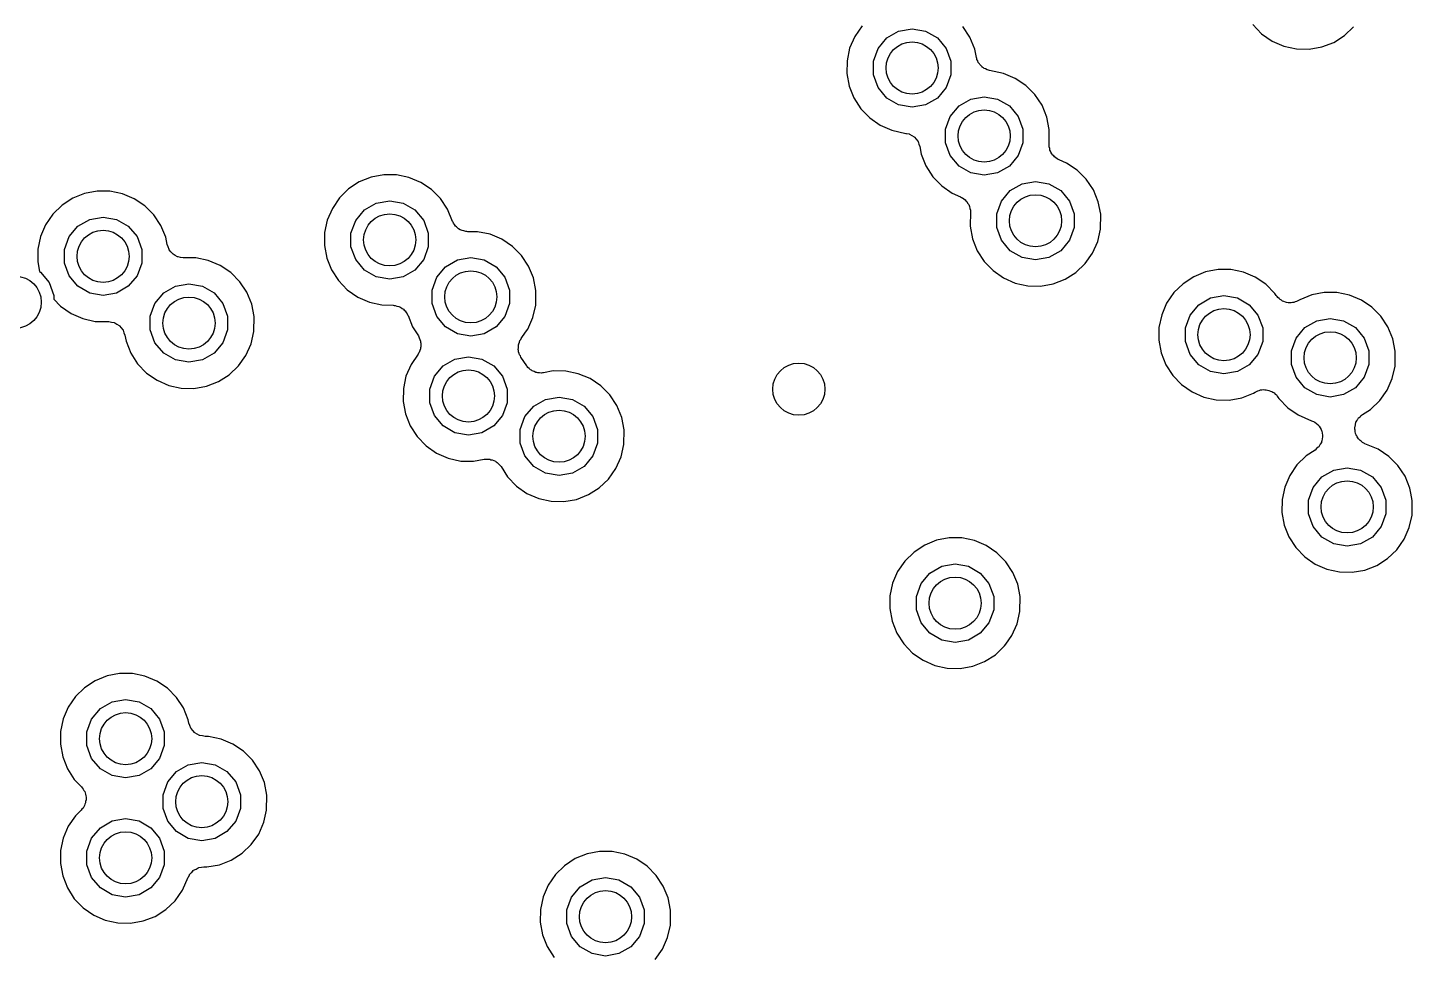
# Model space of a CAD drawing. Extents: x 83.8 to 170.2, y -169.8 to -83.8.
# Drawn here: x 133.33 to 143.96, y -105.72 to -98.6 of the extents above; entities that cross this region are included whole.
import ezdxf

# ---------------------------------------------------------------- set-up
doc = ezdxf.new("R2010")
doc.units = 0
doc.header["$MEASUREMENT"] = 0
doc.layers.add('BLACK', color=7, linetype='CONTINUOUS')

msp = doc.modelspace()

# ---------------------------------------------------------------- linework, layer by layer
at = {"layer": 'Black'}
for p, q in [((142.731, -98.5782), (142.799, -98.6487)), ((139.677, -98.6692), (139.638, -98.7593)), ((139.733, -98.5883), (139.677, -98.6692)), ((139.857, -98.7607), (139.924, -98.6806)), ((139.924, -98.6806), (140.014, -98.6283)), ((140.014, -98.6283), (140.117, -98.6101)), ((140.117, -98.6101), (140.22, -98.6283)), ((140.22, -98.6283), (140.311, -98.6806)), ((140.311, -98.6806), (140.378, -98.7607)), ((140.561, -98.6754), (140.507, -98.5937)), ((140.598, -98.766), (140.561, -98.6754)), ((142.799, -98.6487), (142.88, -98.7047)), ((143.352, -98.7146), (143.434, -98.662)), ((143.434, -98.662), (143.505, -98.5944)), ((139.638, -98.7593), (139.618, -98.8552)), ((139.821, -98.859), (139.857, -98.7607)), ((140.378, -98.7607), (140.414, -98.859)), ((140.611, -98.831), (140.598, -98.766)), ((142.88, -98.7047), (142.97, -98.7439)), ((142.97, -98.7439), (143.066, -98.765)), ((143.066, -98.765), (143.164, -98.767)), ((143.164, -98.767), (143.26, -98.75)), ((143.26, -98.75), (143.352, -98.7146)), ((139.618, -98.8552), (139.617, -98.9533)), ((139.821, -98.9635), (139.821, -98.859)), ((140.414, -98.859), (140.414, -98.9635)), ((140.614, -98.8392), (140.611, -98.831)), ((140.615, -98.8464), (140.614, -98.8392)), ((140.621, -98.8564), (140.615, -98.8464)), ((140.625, -98.8692), (140.621, -98.8564)), ((140.627, -98.8705), (140.625, -98.8692)), ((140.627, -98.8721), (140.627, -98.8705)), ((140.633, -98.8787), (140.627, -98.8721)), ((140.636, -98.8852), (140.633, -98.8787)), ((140.645, -98.8929), (140.636, -98.8852)), ((140.654, -98.9031), (140.645, -98.8929)), ((140.655, -98.904), (140.654, -98.9031)), ((140.656, -98.9053), (140.655, -98.904)), ((139.617, -98.9533), (139.634, -99.0497)), ((139.857, -99.0618), (139.821, -98.9635)), ((140.414, -98.9635), (140.378, -99.0618)), ((140.664, -98.9094), (140.656, -98.9053)), ((140.669, -98.9145), (140.664, -98.9094)), ((140.681, -98.9188), (140.669, -98.9145)), ((140.692, -98.9254), (140.681, -98.9188)), ((140.693, -98.9257), (140.692, -98.9254)), ((140.695, -98.9265), (140.693, -98.9257)), ((140.703, -98.9278), (140.695, -98.9265)), ((140.71, -98.9307), (140.703, -98.9278)), ((140.819, -98.9529), (140.71, -98.9307)), ((140.909, -98.9909), (140.819, -98.9529)), ((140.99, -99.0457), (140.909, -98.9909)), ((139.634, -99.0497), (139.671, -99.1409)), ((139.924, -99.1419), (139.857, -99.0618)), ((140.378, -99.0618), (140.311, -99.1419)), ((141.059, -99.1153), (140.99, -99.0457)), ((141.114, -99.197), (141.059, -99.1153)), ((139.671, -99.1409), (139.724, -99.2233)), ((139.724, -99.2233), (139.792, -99.2939)), ((140.014, -99.1942), (139.924, -99.1419)), ((140.117, -99.2124), (140.014, -99.1942)), ((140.22, -99.1942), (140.117, -99.2124)), ((140.311, -99.1419), (140.22, -99.1942)), ((140.409, -99.2823), (140.477, -99.2022)), ((140.477, -99.2022), (140.567, -99.1499)), ((140.567, -99.1499), (140.67, -99.1317)), ((140.67, -99.1317), (140.773, -99.1499)), ((140.773, -99.1499), (140.864, -99.2022)), ((140.864, -99.2022), (140.931, -99.2823)), ((141.151, -99.2877), (141.114, -99.197)), ((139.792, -99.2939), (139.872, -99.3498)), ((140.374, -99.3806), (140.409, -99.2823)), ((140.931, -99.2823), (140.967, -99.3806)), ((141.17, -99.383), (141.151, -99.2877)), ((139.872, -99.3498), (139.962, -99.3891)), ((139.962, -99.3891), (140.07, -99.4128)), ((140.07, -99.4128), (140.072, -99.4135)), ((140.072, -99.4135), (140.074, -99.414)), ((140.074, -99.414), (140.094, -99.4174)), ((140.094, -99.4174), (140.096, -99.4183)), ((140.096, -99.4183), (140.098, -99.4186)), ((140.098, -99.4186), (140.115, -99.4292)), ((140.115, -99.4292), (140.133, -99.4392)), ((140.374, -99.4852), (140.374, -99.3806)), ((140.967, -99.3806), (140.967, -99.4852)), ((141.168, -99.4982), (141.17, -99.383)), ((140.133, -99.4392), (140.134, -99.4406)), ((140.134, -99.4406), (140.135, -99.4415)), ((140.135, -99.4415), (140.148, -99.4573)), ((140.148, -99.4573), (140.161, -99.4728)), ((140.161, -99.4728), (140.162, -99.4745)), ((140.162, -99.4745), (140.163, -99.4759)), ((140.163, -99.4759), (140.17, -99.4951)), ((140.17, -99.4951), (140.177, -99.5141)), ((140.177, -99.5141), (140.187, -99.5714)), ((140.409, -99.5834), (140.374, -99.4852)), ((140.967, -99.4852), (140.931, -99.5834)), ((141.17, -99.507), (141.168, -99.4982)), ((141.169, -99.5159), (141.17, -99.507)), ((141.173, -99.5286), (141.169, -99.5159)), ((141.175, -99.5417), (141.173, -99.5286)), ((141.18, -99.5495), (141.175, -99.5417)), ((140.187, -99.5714), (140.223, -99.6625)), ((140.477, -99.6636), (140.409, -99.5834)), ((140.931, -99.5834), (140.864, -99.6636)), ((141.182, -99.558), (141.18, -99.5495)), ((141.19, -99.5686), (141.182, -99.558)), ((141.197, -99.5802), (141.19, -99.5686)), ((141.204, -99.586), (141.197, -99.5802)), ((141.209, -99.5931), (141.204, -99.586)), ((141.22, -99.6003), (141.209, -99.5931)), ((141.23, -99.609), (141.22, -99.6003)), ((141.239, -99.6122), (141.23, -99.609)), ((141.246, -99.617), (141.239, -99.6122)), ((141.303, -99.6409), (141.246, -99.617)), ((141.384, -99.6957), (141.303, -99.6409)), ((135.967, -99.7483), (135.876, -99.7851)), ((136.063, -99.73), (135.967, -99.7483)), ((136.161, -99.7306), (136.063, -99.73)), ((136.257, -99.7504), (136.161, -99.7306)), ((136.348, -99.7884), (136.257, -99.7504)), ((140.223, -99.6625), (140.276, -99.745)), ((140.276, -99.745), (140.345, -99.8155)), ((140.567, -99.7159), (140.477, -99.6636)), ((140.67, -99.734), (140.567, -99.7159)), ((140.773, -99.7159), (140.67, -99.734)), ((140.864, -99.6636), (140.773, -99.7159)), ((141.453, -99.7653), (141.384, -99.6957)), ((133.864, -99.8553), (133.768, -99.8737)), ((133.962, -99.856), (133.864, -99.8553)), ((134.058, -99.8757), (133.962, -99.856)), ((135.794, -99.8388), (135.724, -99.9074)), ((135.876, -99.7851), (135.794, -99.8388)), ((136.429, -99.8432), (136.348, -99.7884)), ((136.498, -99.9128), (136.429, -99.8432)), ((140.345, -99.8155), (140.425, -99.8715)), ((140.803, -99.9323), (140.87, -99.8522)), ((140.87, -99.8522), (140.961, -99.7999)), ((140.961, -99.7999), (141.064, -99.7817)), ((141.064, -99.7817), (141.167, -99.7999)), ((141.167, -99.7999), (141.258, -99.8522)), ((141.258, -99.8522), (141.325, -99.9323)), ((141.508, -99.847), (141.453, -99.7653)), ((141.545, -99.9376), (141.508, -99.847)), ((133.595, -99.9641), (133.525, -100.033)), ((133.677, -99.9104), (133.595, -99.9641)), ((133.768, -99.8737), (133.677, -99.9104)), ((134.149, -99.9137), (134.058, -99.8757)), ((134.23, -99.9685), (134.149, -99.9137)), ((135.724, -99.9074), (135.669, -99.9883)), ((135.915, -99.9996), (136.006, -99.9473)), ((136.006, -99.9473), (136.109, -99.9292)), ((136.109, -99.9292), (136.212, -99.9473)), ((136.212, -99.9473), (136.302, -99.9996)), ((136.552, -99.9944), (136.498, -99.9128)), ((140.425, -99.8715), (140.489, -99.8993)), ((140.489, -99.8993), (140.495, -99.9037)), ((140.495, -99.9037), (140.503, -99.9066)), ((140.503, -99.9066), (140.514, -99.9158)), ((140.514, -99.9158), (140.525, -99.9237)), ((140.525, -99.9237), (140.53, -99.9301)), ((140.53, -99.9301), (140.536, -99.9354)), ((140.536, -99.9354), (140.543, -99.9478)), ((140.543, -99.9478), (140.552, -99.9592)), ((140.552, -99.9592), (140.554, -99.9669)), ((140.554, -99.9669), (140.558, -99.9739)), ((140.767, -100.031), (140.803, -99.9323)), ((141.325, -99.9323), (141.361, -100.031)), ((141.564, -100.033), (141.545, -99.9376)), ((133.525, -100.033), (133.469, -100.114)), ((133.716, -100.125), (133.807, -100.073)), ((133.807, -100.073), (133.91, -100.055)), ((133.91, -100.055), (134.013, -100.073)), ((134.013, -100.073), (134.103, -100.125)), ((134.299, -100.038), (134.23, -99.9685)), ((134.353, -100.12), (134.299, -100.038)), ((135.669, -99.9883), (135.63, -100.078)), ((135.848, -100.08), (135.915, -99.9996)), ((136.302, -99.9996), (136.37, -100.08)), ((136.591, -100.088), (136.552, -99.9944)), ((140.558, -99.9739), (140.56, -99.9879)), ((140.56, -99.9879), (140.564, -100.001)), ((140.565, -100.017), (140.563, -100.125)), ((140.564, -100.001), (140.564, -100.01)), ((140.564, -100.01), (140.565, -100.017)), ((140.767, -100.135), (140.767, -100.031)), ((141.361, -100.031), (141.361, -100.135)), ((141.562, -100.147), (141.564, -100.033)), ((133.469, -100.114), (133.431, -100.204)), ((133.649, -100.205), (133.716, -100.125)), ((134.103, -100.125), (134.171, -100.205)), ((134.391, -100.21), (134.353, -100.12)), ((135.61, -100.174), (135.608, -100.272)), ((135.63, -100.078), (135.61, -100.174)), ((135.812, -100.178), (135.848, -100.08)), ((135.812, -100.283), (135.812, -100.178)), ((136.37, -100.08), (136.405, -100.178)), ((136.405, -100.178), (136.405, -100.283)), ((136.595, -100.095), (136.591, -100.088)), ((136.598, -100.102), (136.595, -100.095)), ((136.607, -100.113), (136.598, -100.102)), ((136.615, -100.125), (136.607, -100.113)), ((136.621, -100.13), (136.615, -100.125)), ((136.626, -100.136), (136.621, -100.13)), ((136.638, -100.144), (136.626, -100.136)), ((136.65, -100.152), (136.638, -100.144)), ((136.657, -100.155), (136.65, -100.152)), ((136.664, -100.159), (136.657, -100.155)), ((136.678, -100.161), (136.664, -100.159)), ((136.692, -100.166), (136.678, -100.161)), ((136.7, -100.165), (136.692, -100.166)), ((136.708, -100.167), (136.7, -100.165)), ((136.783, -100.167), (136.708, -100.167)), ((136.88, -100.187), (136.783, -100.167)), ((140.563, -100.125), (140.581, -100.221)), ((140.803, -100.233), (140.767, -100.135)), ((141.361, -100.135), (141.325, -100.233)), ((141.541, -100.241), (141.562, -100.147)), ((133.431, -100.204), (133.41, -100.3)), ((133.613, -100.303), (133.649, -100.205)), ((134.171, -100.205), (134.206, -100.303)), ((134.402, -100.265), (134.391, -100.21)), ((134.409, -100.284), (134.402, -100.265)), ((134.416, -100.303), (134.409, -100.284)), ((135.608, -100.272), (135.626, -100.369)), ((135.848, -100.381), (135.812, -100.283)), ((136.405, -100.283), (136.37, -100.381)), ((136.97, -100.225), (136.88, -100.187)), ((137.051, -100.28), (136.97, -100.225)), ((137.12, -100.349), (137.051, -100.28)), ((140.581, -100.221), (140.617, -100.313)), ((140.87, -100.314), (140.803, -100.233)), ((141.325, -100.233), (141.258, -100.314)), ((141.501, -100.331), (141.541, -100.241)), ((133.41, -100.3), (133.409, -100.398)), ((133.613, -100.408), (133.613, -100.303)), ((134.206, -100.303), (134.206, -100.408)), ((134.417, -100.305), (134.416, -100.303)), ((134.418, -100.307), (134.417, -100.305)), ((134.431, -100.322), (134.418, -100.307)), ((134.444, -100.337), (134.431, -100.322)), ((134.445, -100.338), (134.444, -100.337)), ((134.447, -100.34), (134.445, -100.338)), ((134.464, -100.35), (134.447, -100.34)), ((134.482, -100.36), (134.464, -100.35)), ((134.484, -100.36), (134.482, -100.36)), ((134.485, -100.361), (134.484, -100.36)), ((134.505, -100.364), (134.485, -100.361)), ((134.525, -100.368), (134.505, -100.364)), ((134.621, -100.368), (134.525, -100.368)), ((134.717, -100.388), (134.621, -100.368)), ((134.746, -100.4), (134.717, -100.388)), ((135.626, -100.369), (135.662, -100.46)), ((135.915, -100.461), (135.848, -100.381)), ((136.37, -100.381), (136.302, -100.461)), ((136.537, -100.436), (136.628, -100.384)), ((136.628, -100.384), (136.731, -100.366)), ((136.731, -100.366), (136.834, -100.384)), ((136.834, -100.384), (136.925, -100.436)), ((137.175, -100.431), (137.12, -100.349)), ((140.617, -100.313), (140.67, -100.395)), ((140.961, -100.366), (140.87, -100.314)), ((141.064, -100.384), (140.961, -100.366)), ((141.167, -100.366), (141.064, -100.384)), ((141.258, -100.314), (141.167, -100.366)), ((141.444, -100.411), (141.501, -100.331)), ((133.409, -100.398), (133.423, -100.473)), ((133.423, -100.473), (133.43, -100.477)), ((133.43, -100.477), (133.497, -100.557)), ((133.649, -100.506), (133.613, -100.408)), ((134.206, -100.408), (134.171, -100.506)), ((134.808, -100.426), (134.746, -100.4)), ((134.889, -100.481), (134.808, -100.426)), ((134.958, -100.551), (134.889, -100.481)), ((135.662, -100.46), (135.715, -100.542)), ((136.006, -100.513), (135.915, -100.461)), ((136.302, -100.461), (136.212, -100.513)), ((136.47, -100.516), (136.537, -100.436)), ((136.925, -100.436), (136.992, -100.516)), ((137.212, -100.522), (137.175, -100.431)), ((140.67, -100.395), (140.738, -100.465)), ((140.738, -100.465), (140.819, -100.521)), ((141.291, -100.531), (141.373, -100.479)), ((141.373, -100.479), (141.444, -100.411)), ((142.369, -100.475), (142.278, -100.512)), ((142.465, -100.457), (142.369, -100.475)), ((142.563, -100.458), (142.465, -100.457)), ((142.659, -100.477), (142.563, -100.458)), ((142.749, -100.515), (142.659, -100.477)), ((133.497, -100.557), (133.533, -100.656)), ((133.716, -100.586), (133.649, -100.506)), ((133.807, -100.639), (133.716, -100.586)), ((134.103, -100.586), (134.013, -100.639)), ((134.171, -100.506), (134.103, -100.586)), ((134.375, -100.637), (134.466, -100.585)), ((134.466, -100.585), (134.569, -100.567)), ((134.569, -100.567), (134.672, -100.585)), ((134.672, -100.585), (134.762, -100.637)), ((135.013, -100.632), (134.958, -100.551)), ((135.715, -100.542), (135.783, -100.613)), ((136.109, -100.531), (136.006, -100.513)), ((136.212, -100.513), (136.109, -100.531)), ((136.434, -100.615), (136.47, -100.516)), ((136.992, -100.516), (137.028, -100.615)), ((137.231, -100.617), (137.212, -100.522)), ((140.819, -100.521), (140.909, -100.561)), ((140.909, -100.561), (141.005, -100.582)), ((141.005, -100.582), (141.103, -100.584)), ((141.103, -100.584), (141.199, -100.567)), ((141.199, -100.567), (141.291, -100.531)), ((142.196, -100.566), (142.126, -100.634)), ((142.278, -100.512), (142.196, -100.566)), ((142.831, -100.57), (142.749, -100.515)), ((142.9, -100.64), (142.831, -100.57)), ((133.533, -100.656), (133.533, -100.685)), ((133.533, -100.685), (133.584, -100.738)), ((133.91, -100.657), (133.807, -100.639)), ((134.013, -100.639), (133.91, -100.657)), ((134.308, -100.718), (134.375, -100.637)), ((134.762, -100.637), (134.83, -100.718)), ((135.05, -100.723), (135.013, -100.632)), ((135.783, -100.613), (135.864, -100.669)), ((135.864, -100.669), (135.954, -100.708)), ((135.954, -100.708), (136.049, -100.729)), ((136.434, -100.719), (136.434, -100.615)), ((137.028, -100.615), (137.028, -100.719)), ((137.229, -100.731), (137.231, -100.617)), ((142.126, -100.634), (142.07, -100.715)), ((142.317, -100.727), (142.407, -100.674)), ((142.407, -100.674), (142.51, -100.656)), ((142.51, -100.656), (142.613, -100.674)), ((142.613, -100.674), (142.704, -100.727)), ((142.911, -100.656), (142.9, -100.64)), ((142.918, -100.664), (142.911, -100.656)), ((142.924, -100.673), (142.918, -100.664)), ((142.933, -100.68), (142.924, -100.673)), ((142.941, -100.688), (142.933, -100.68)), ((142.951, -100.693), (142.941, -100.688)), ((142.959, -100.699), (142.951, -100.693)), ((142.97, -100.703), (142.959, -100.699)), ((142.981, -100.708), (142.97, -100.703)), ((142.991, -100.709), (142.981, -100.708)), ((143.002, -100.712), (142.991, -100.709)), ((143.035, -100.71), (143.025, -100.713)), ((143.046, -100.71), (143.035, -100.71)), ((143.056, -100.705), (143.046, -100.71)), ((143.067, -100.702), (143.056, -100.705)), ((143.076, -100.697), (143.067, -100.702)), ((143.086, -100.692), (143.076, -100.697)), ((143.092, -100.689), (143.086, -100.692)), ((143.183, -100.652), (143.092, -100.689)), ((143.279, -100.634), (143.183, -100.652)), ((143.377, -100.634), (143.279, -100.634)), ((143.473, -100.654), (143.377, -100.634)), ((143.564, -100.692), (143.473, -100.654)), ((143.645, -100.747), (143.564, -100.692)), ((133.584, -100.738), (133.665, -100.794)), ((133.665, -100.794), (133.754, -100.834)), ((134.272, -100.816), (134.308, -100.718)), ((134.272, -100.92), (134.272, -100.816)), ((134.83, -100.718), (134.865, -100.816)), ((134.865, -100.816), (134.865, -100.92)), ((135.069, -100.818), (135.05, -100.723)), ((136.049, -100.729), (136.135, -100.731)), ((136.135, -100.731), (136.143, -100.733)), ((136.143, -100.733), (136.151, -100.732)), ((136.151, -100.732), (136.164, -100.737)), ((136.164, -100.737), (136.178, -100.74)), ((136.178, -100.74), (136.185, -100.744)), ((136.185, -100.744), (136.193, -100.746)), ((136.193, -100.746), (136.204, -100.755)), ((136.204, -100.755), (136.216, -100.762)), ((136.216, -100.762), (136.221, -100.769)), ((136.221, -100.769), (136.227, -100.774)), ((136.227, -100.774), (136.235, -100.786)), ((136.235, -100.786), (136.244, -100.797)), ((136.244, -100.797), (136.246, -100.804)), ((136.246, -100.804), (136.25, -100.811)), ((136.25, -100.811), (136.284, -100.897)), ((136.47, -100.817), (136.434, -100.719)), ((136.537, -100.898), (136.47, -100.817)), ((136.992, -100.817), (136.925, -100.898)), ((137.028, -100.719), (136.992, -100.817)), ((137.208, -100.825), (137.229, -100.731)), ((142.032, -100.805), (142.011, -100.901)), ((142.07, -100.715), (142.032, -100.805)), ((142.214, -100.905), (142.25, -100.807)), ((142.25, -100.807), (142.317, -100.727)), ((142.704, -100.727), (142.771, -100.807)), ((142.771, -100.807), (142.807, -100.905)), ((143.013, -100.712), (143.002, -100.712)), ((143.025, -100.713), (143.013, -100.712)), ((143.714, -100.816), (143.645, -100.747)), ((143.768, -100.898), (143.714, -100.816)), ((133.754, -100.834), (133.85, -100.855)), ((133.85, -100.855), (133.955, -100.857)), ((133.955, -100.857), (133.975, -100.861)), ((133.975, -100.861), (133.995, -100.864)), ((133.995, -100.864), (133.997, -100.865)), ((133.997, -100.865), (133.999, -100.865)), ((133.999, -100.865), (134.016, -100.876)), ((134.016, -100.876), (134.034, -100.886)), ((134.034, -100.886), (134.035, -100.887)), ((134.035, -100.887), (134.036, -100.888)), ((134.036, -100.888), (134.049, -100.904)), ((134.049, -100.904), (134.062, -100.919)), ((134.062, -100.919), (134.063, -100.921)), ((134.063, -100.921), (134.064, -100.923)), ((134.064, -100.923), (134.07, -100.942)), ((134.308, -101.019), (134.272, -100.92)), ((134.865, -100.92), (134.83, -101.019)), ((135.067, -100.932), (135.069, -100.818)), ((136.284, -100.897), (136.329, -100.966)), ((136.628, -100.95), (136.537, -100.898)), ((136.925, -100.898), (136.834, -100.95)), ((137.152, -100.937), (137.168, -100.915)), ((137.168, -100.915), (137.208, -100.825)), ((142.011, -100.901), (142.01, -100.999)), ((142.214, -101.01), (142.214, -100.905)), ((142.807, -100.905), (142.807, -101.01)), ((143.064, -100.983), (143.131, -100.903)), ((143.131, -100.903), (143.222, -100.851)), ((143.222, -100.851), (143.325, -100.833)), ((143.325, -100.833), (143.428, -100.851)), ((143.428, -100.851), (143.518, -100.903)), ((143.518, -100.903), (143.585, -100.983)), ((143.806, -100.989), (143.768, -100.898)), ((134.07, -100.942), (134.078, -100.961)), ((134.078, -100.961), (134.086, -101.007)), ((134.086, -101.007), (134.122, -101.098)), ((134.375, -101.099), (134.308, -101.019)), ((134.83, -101.019), (134.762, -101.099)), ((135.006, -101.116), (135.046, -101.027)), ((135.046, -101.027), (135.067, -100.932)), ((136.329, -100.966), (136.332, -100.973)), ((136.332, -100.973), (136.336, -100.98)), ((136.336, -100.98), (136.34, -100.993)), ((136.34, -100.993), (136.346, -101.006)), ((136.346, -101.006), (136.346, -101.014)), ((136.346, -101.014), (136.348, -101.022)), ((136.348, -101.022), (136.347, -101.036)), ((136.731, -100.968), (136.628, -100.95)), ((136.834, -100.95), (136.731, -100.968)), ((137.098, -101.035), (137.099, -101.026)), ((137.099, -101.026), (137.104, -101.014)), ((137.104, -101.014), (137.108, -101.002)), ((137.108, -101.002), (137.114, -100.995)), ((137.114, -100.995), (137.118, -100.986)), ((137.118, -100.986), (137.152, -100.937)), ((137.152, -100.937), (137.152, -100.937)), ((142.01, -100.999), (142.027, -101.096)), ((142.25, -101.108), (142.214, -101.01)), ((142.807, -101.01), (142.771, -101.108)), ((143.028, -101.082), (143.064, -100.983)), ((143.585, -100.983), (143.621, -101.082)), ((143.824, -101.084), (143.806, -100.989)), ((134.122, -101.098), (134.175, -101.18)), ((134.466, -101.151), (134.375, -101.099)), ((134.762, -101.099), (134.672, -101.151)), ((134.949, -101.196), (135.006, -101.116)), ((136.327, -101.106), (136.273, -101.185)), ((136.33, -101.099), (136.327, -101.106)), ((136.335, -101.093), (136.33, -101.099)), ((136.339, -101.079), (136.335, -101.093)), ((136.345, -101.066), (136.339, -101.079)), ((136.346, -101.058), (136.345, -101.066)), ((136.348, -101.05), (136.346, -101.058)), ((136.347, -101.036), (136.348, -101.05)), ((136.61, -101.144), (136.713, -101.126)), ((136.713, -101.126), (136.816, -101.144)), ((137.095, -101.07), (137.096, -101.057)), ((137.098, -101.079), (137.095, -101.07)), ((137.096, -101.045), (137.098, -101.035)), ((137.096, -101.057), (137.096, -101.045)), ((137.098, -101.089), (137.098, -101.079)), ((137.103, -101.1), (137.098, -101.089)), ((137.106, -101.112), (137.103, -101.1)), ((137.112, -101.12), (137.106, -101.112)), ((137.116, -101.129), (137.112, -101.12)), ((137.16, -101.195), (137.116, -101.129)), ((142.027, -101.096), (142.064, -101.187)), ((142.317, -101.188), (142.25, -101.108)), ((142.771, -101.108), (142.704, -101.188)), ((143.028, -101.186), (143.028, -101.082)), ((143.621, -101.082), (143.621, -101.186)), ((143.823, -101.198), (143.824, -101.084)), ((134.175, -101.18), (134.243, -101.251)), ((134.569, -101.169), (134.466, -101.151)), ((134.672, -101.151), (134.569, -101.169)), ((134.878, -101.264), (134.949, -101.196)), ((136.273, -101.185), (136.234, -101.275)), ((136.452, -101.276), (136.52, -101.196)), ((136.52, -101.196), (136.61, -101.144)), ((136.816, -101.144), (136.907, -101.196)), ((136.907, -101.196), (136.974, -101.276)), ((137.165, -101.201), (137.16, -101.195)), ((137.169, -101.208), (137.165, -101.201)), ((137.18, -101.217), (137.169, -101.208)), ((137.19, -101.227), (137.18, -101.217)), ((137.197, -101.23), (137.19, -101.227)), ((137.203, -101.235), (137.197, -101.23)), ((137.217, -101.24), (137.203, -101.235)), ((137.23, -101.246), (137.217, -101.24)), ((137.362, -101.235), (137.289, -101.249)), ((137.46, -101.236), (137.362, -101.235)), ((137.556, -101.256), (137.46, -101.236)), ((142.064, -101.187), (142.117, -101.269)), ((142.407, -101.24), (142.317, -101.188)), ((142.51, -101.258), (142.407, -101.24)), ((142.613, -101.24), (142.51, -101.258)), ((142.704, -101.188), (142.613, -101.24)), ((143.064, -101.284), (143.028, -101.186)), ((143.621, -101.186), (143.585, -101.284)), ((143.801, -101.292), (143.823, -101.198)), ((134.243, -101.251), (134.324, -101.307)), ((134.324, -101.307), (134.414, -101.346)), ((134.414, -101.346), (134.509, -101.367)), ((134.704, -101.352), (134.795, -101.317)), ((134.795, -101.317), (134.878, -101.264)), ((136.234, -101.275), (136.214, -101.371)), ((136.417, -101.374), (136.452, -101.276)), ((136.974, -101.276), (137.01, -101.374)), ((137.237, -101.247), (137.23, -101.246)), ((137.245, -101.25), (137.237, -101.247)), ((137.259, -101.25), (137.245, -101.25)), ((137.273, -101.251), (137.259, -101.25)), ((137.281, -101.249), (137.273, -101.251)), ((137.289, -101.249), (137.281, -101.249)), ((137.647, -101.294), (137.556, -101.256)), ((137.728, -101.349), (137.647, -101.294)), ((142.117, -101.269), (142.185, -101.34)), ((142.185, -101.34), (142.265, -101.396)), ((143.131, -101.365), (143.064, -101.284)), ((143.585, -101.284), (143.518, -101.365)), ((143.761, -101.382), (143.801, -101.292)), ((134.509, -101.367), (134.607, -101.369)), ((134.607, -101.369), (134.704, -101.352)), ((136.214, -101.371), (136.213, -101.469)), ((136.417, -101.479), (136.417, -101.374)), ((137.01, -101.374), (137.01, -101.479)), ((137.214, -101.505), (137.305, -101.453)), ((137.305, -101.453), (137.408, -101.435)), ((137.408, -101.435), (137.511, -101.453)), ((137.511, -101.453), (137.601, -101.505)), ((137.797, -101.418), (137.728, -101.349)), ((137.851, -101.5), (137.797, -101.418)), ((142.265, -101.396), (142.355, -101.435)), ((142.355, -101.435), (142.451, -101.456)), ((142.549, -101.458), (142.646, -101.441)), ((142.646, -101.441), (142.737, -101.406)), ((142.737, -101.406), (142.75, -101.398)), ((142.75, -101.398), (142.76, -101.394)), ((142.76, -101.394), (142.769, -101.388)), ((142.769, -101.388), (142.78, -101.385)), ((142.78, -101.385), (142.79, -101.381)), ((142.79, -101.381), (142.801, -101.38)), ((142.801, -101.38), (142.812, -101.378)), ((142.812, -101.378), (142.823, -101.379)), ((142.823, -101.379), (142.835, -101.379)), ((142.835, -101.379), (142.845, -101.382)), ((142.845, -101.382), (142.855, -101.384)), ((142.855, -101.384), (142.866, -101.389)), ((142.866, -101.389), (142.877, -101.392)), ((142.877, -101.392), (142.885, -101.399)), ((142.885, -101.399), (142.895, -101.404)), ((142.895, -101.404), (142.902, -101.412)), ((142.902, -101.412), (142.912, -101.419)), ((142.912, -101.419), (142.917, -101.428)), ((142.917, -101.428), (142.924, -101.436)), ((142.924, -101.436), (142.931, -101.446)), ((142.931, -101.446), (142.999, -101.517)), ((143.222, -101.417), (143.131, -101.365)), ((143.325, -101.435), (143.222, -101.417)), ((143.428, -101.417), (143.325, -101.435)), ((143.518, -101.365), (143.428, -101.417)), ((143.705, -101.462), (143.761, -101.382)), ((136.213, -101.469), (136.23, -101.565)), ((136.452, -101.577), (136.417, -101.479)), ((137.01, -101.479), (136.974, -101.577)), ((137.147, -101.585), (137.214, -101.505)), ((137.601, -101.505), (137.668, -101.585)), ((137.889, -101.591), (137.851, -101.5)), ((142.451, -101.456), (142.549, -101.458)), ((142.999, -101.517), (143.079, -101.572)), ((143.573, -101.569), (143.634, -101.53)), ((143.634, -101.53), (143.705, -101.462)), ((136.23, -101.565), (136.266, -101.656)), ((136.266, -101.656), (136.32, -101.739)), ((136.52, -101.657), (136.452, -101.577)), ((136.61, -101.71), (136.52, -101.657)), ((136.907, -101.657), (136.816, -101.71)), ((136.974, -101.577), (136.907, -101.657)), ((137.111, -101.684), (137.147, -101.585)), ((137.668, -101.585), (137.704, -101.684)), ((137.907, -101.686), (137.889, -101.591)), ((143.079, -101.572), (143.181, -101.617)), ((143.181, -101.617), (143.181, -101.617)), ((143.181, -101.617), (143.182, -101.617)), ((143.182, -101.617), (143.197, -101.622)), ((143.197, -101.622), (143.202, -101.626)), ((143.202, -101.626), (143.208, -101.628)), ((143.208, -101.628), (143.22, -101.639)), ((143.22, -101.639), (143.232, -101.648)), ((143.232, -101.648), (143.236, -101.654)), ((143.236, -101.654), (143.24, -101.658)), ((143.24, -101.658), (143.248, -101.672)), ((143.514, -101.673), (143.517, -101.655)), ((143.517, -101.655), (143.518, -101.652)), ((143.518, -101.647), (143.52, -101.638)), ((143.518, -101.648), (143.518, -101.647)), ((143.518, -101.652), (143.518, -101.648)), ((143.52, -101.638), (143.522, -101.634)), ((143.522, -101.629), (143.532, -101.614)), ((143.522, -101.634), (143.522, -101.629)), ((143.532, -101.614), (143.533, -101.612)), ((143.533, -101.612), (143.535, -101.607)), ((143.535, -101.607), (143.536, -101.606)), ((143.536, -101.606), (143.54, -101.599)), ((143.54, -101.599), (143.543, -101.596)), ((143.543, -101.596), (143.546, -101.592)), ((143.546, -101.592), (143.559, -101.581)), ((143.559, -101.581), (143.56, -101.58)), ((143.56, -101.58), (143.565, -101.575)), ((143.565, -101.575), (143.567, -101.574)), ((143.567, -101.574), (143.573, -101.569)), ((136.32, -101.739), (136.388, -101.809)), ((136.713, -101.728), (136.61, -101.71)), ((136.816, -101.71), (136.713, -101.728)), ((137.111, -101.788), (137.111, -101.684)), ((137.704, -101.684), (137.704, -101.788)), ((137.906, -101.8), (137.907, -101.686)), ((143.248, -101.672), (143.256, -101.685)), ((143.256, -101.685), (143.258, -101.691)), ((143.258, -101.691), (143.261, -101.697)), ((143.261, -101.772), (143.258, -101.778)), ((143.261, -101.697), (143.263, -101.713)), ((143.263, -101.756), (143.261, -101.772)), ((143.263, -101.713), (143.266, -101.728)), ((143.267, -101.741), (143.263, -101.756)), ((143.266, -101.728), (143.266, -101.734)), ((143.266, -101.734), (143.267, -101.741)), ((143.514, -101.677), (143.514, -101.673)), ((143.514, -101.681), (143.514, -101.677)), ((143.516, -101.69), (143.514, -101.681)), ((143.516, -101.692), (143.516, -101.69)), ((143.517, -101.697), (143.516, -101.692)), ((143.517, -101.699), (143.517, -101.697)), ((143.52, -101.716), (143.517, -101.699)), ((143.522, -101.72), (143.52, -101.716)), ((143.523, -101.724), (143.522, -101.72)), ((143.528, -101.732), (143.523, -101.724)), ((143.529, -101.734), (143.528, -101.732)), ((143.533, -101.74), (143.529, -101.734)), ((143.541, -101.755), (143.533, -101.74)), ((143.544, -101.758), (143.541, -101.755)), ((143.547, -101.762), (143.544, -101.758)), ((143.553, -101.767), (143.547, -101.762)), ((143.555, -101.769), (143.553, -101.767)), ((143.563, -101.774), (143.555, -101.769)), ((136.388, -101.809), (136.468, -101.865)), ((136.468, -101.865), (136.558, -101.905)), ((137.147, -101.886), (137.111, -101.788)), ((137.704, -101.788), (137.668, -101.886)), ((137.884, -101.894), (137.906, -101.8)), ((143.209, -101.842), (143.14, -101.887)), ((143.221, -101.831), (143.209, -101.842)), ((143.233, -101.821), (143.221, -101.831)), ((143.237, -101.816), (143.233, -101.821)), ((143.241, -101.811), (143.237, -101.816)), ((143.249, -101.797), (143.241, -101.811)), ((143.257, -101.784), (143.249, -101.797)), ((143.258, -101.778), (143.257, -101.784)), ((143.574, -101.784), (143.563, -101.774)), ((143.578, -101.786), (143.574, -101.784)), ((143.582, -101.789), (143.578, -101.786)), ((143.588, -101.791), (143.582, -101.789)), ((143.592, -101.793), (143.588, -101.791)), ((143.694, -101.836), (143.592, -101.793)), ((143.776, -101.891), (143.694, -101.836)), ((136.558, -101.905), (136.654, -101.926)), ((136.654, -101.926), (136.752, -101.928)), ((136.752, -101.928), (136.834, -101.913)), ((136.834, -101.913), (136.842, -101.913)), ((136.842, -101.913), (136.85, -101.911)), ((136.85, -101.911), (136.864, -101.913)), ((136.864, -101.913), (136.878, -101.913)), ((136.878, -101.913), (136.886, -101.916)), ((136.886, -101.916), (136.894, -101.917)), ((136.894, -101.917), (136.907, -101.923)), ((136.907, -101.923), (136.92, -101.928)), ((136.92, -101.928), (136.926, -101.933)), ((136.926, -101.933), (136.933, -101.937)), ((136.933, -101.937), (136.943, -101.947)), ((136.943, -101.947), (136.954, -101.957)), ((136.954, -101.957), (136.958, -101.963)), ((136.958, -101.963), (136.963, -101.969)), ((136.963, -101.969), (137.014, -102.048)), ((137.214, -101.967), (137.147, -101.886)), ((137.305, -102.019), (137.214, -101.967)), ((137.601, -101.967), (137.511, -102.019)), ((137.668, -101.886), (137.601, -101.967)), ((137.788, -102.064), (137.844, -101.984)), ((137.844, -101.984), (137.884, -101.894)), ((143.07, -101.955), (143.015, -102.036)), ((143.14, -101.887), (143.07, -101.955)), ((143.352, -101.995), (143.455, -101.977)), ((143.455, -101.977), (143.558, -101.995)), ((143.845, -101.961), (143.776, -101.891)), ((143.899, -102.042), (143.845, -101.961)), ((137.014, -102.048), (137.082, -102.118)), ((137.408, -102.037), (137.305, -102.019)), ((137.511, -102.019), (137.408, -102.037)), ((137.717, -102.132), (137.788, -102.064)), ((143.015, -102.036), (142.976, -102.126)), ((143.194, -102.128), (143.262, -102.047)), ((143.262, -102.047), (143.352, -101.995)), ((143.558, -101.995), (143.649, -102.047)), ((143.649, -102.047), (143.716, -102.128)), ((143.936, -102.133), (143.899, -102.042)), ((137.082, -102.118), (137.162, -102.174)), ((137.162, -102.174), (137.252, -102.214)), ((137.543, -102.22), (137.634, -102.184)), ((137.634, -102.184), (137.717, -102.132)), ((142.976, -102.126), (142.956, -102.222)), ((143.159, -102.226), (143.194, -102.128)), ((143.716, -102.128), (143.752, -102.226)), ((143.944, -102.173), (143.936, -102.133)), ((143.955, -102.228), (143.944, -102.173)), ((143.944, -102.173), (143.944, -102.173)), ((137.252, -102.214), (137.348, -102.235)), ((137.348, -102.235), (137.446, -102.237)), ((137.446, -102.237), (137.543, -102.22)), ((142.956, -102.222), (142.955, -102.32)), ((143.159, -102.33), (143.159, -102.226)), ((143.752, -102.226), (143.752, -102.33)), ((143.954, -102.342), (143.955, -102.228)), ((142.955, -102.32), (142.972, -102.417)), ((143.194, -102.429), (143.159, -102.33)), ((143.752, -102.33), (143.716, -102.429)), ((143.932, -102.437), (143.954, -102.342)), ((140.401, -102.516), (140.305, -102.534)), ((140.499, -102.516), (140.401, -102.516)), ((140.595, -102.536), (140.499, -102.516)), ((142.972, -102.417), (143.008, -102.508)), ((143.008, -102.508), (143.062, -102.59)), ((143.262, -102.509), (143.194, -102.429)), ((143.352, -102.561), (143.262, -102.509)), ((143.649, -102.509), (143.558, -102.561)), ((143.716, -102.429), (143.649, -102.509)), ((143.892, -102.526), (143.932, -102.437)), ((140.214, -102.571), (140.132, -102.624)), ((140.305, -102.534), (140.214, -102.571)), ((140.686, -102.574), (140.595, -102.536)), ((140.767, -102.629), (140.686, -102.574)), ((143.062, -102.59), (143.13, -102.661)), ((143.455, -102.579), (143.352, -102.561)), ((143.558, -102.561), (143.455, -102.579)), ((143.765, -102.674), (143.836, -102.606)), ((143.836, -102.606), (143.892, -102.526)), ((140.062, -102.693), (140.006, -102.774)), ((140.132, -102.624), (140.062, -102.693)), ((140.344, -102.733), (140.447, -102.715)), ((140.447, -102.715), (140.55, -102.733)), ((140.836, -102.698), (140.767, -102.629)), ((140.89, -102.78), (140.836, -102.698)), ((143.13, -102.661), (143.21, -102.717)), ((143.21, -102.717), (143.3, -102.756)), ((143.59, -102.762), (143.682, -102.727)), ((143.682, -102.727), (143.765, -102.674)), ((140.006, -102.774), (139.968, -102.864)), ((140.186, -102.865), (140.253, -102.785)), ((140.253, -102.785), (140.344, -102.733)), ((140.55, -102.733), (140.64, -102.785)), ((140.64, -102.785), (140.707, -102.865)), ((140.928, -102.871), (140.89, -102.78)), ((143.3, -102.756), (143.396, -102.777)), ((143.396, -102.777), (143.494, -102.779)), ((143.494, -102.779), (143.59, -102.762)), ((139.968, -102.864), (139.947, -102.96)), ((140.15, -102.964), (140.186, -102.865)), ((140.707, -102.865), (140.743, -102.964)), ((140.946, -102.966), (140.928, -102.871)), ((139.947, -102.96), (139.946, -103.058)), ((140.15, -103.068), (140.15, -102.964)), ((140.743, -102.964), (140.743, -103.068)), ((140.945, -103.08), (140.946, -102.966)), ((139.946, -103.058), (139.964, -103.154)), ((139.964, -103.154), (140, -103.246)), ((140.186, -103.166), (140.15, -103.068)), ((140.743, -103.068), (140.707, -103.166)), ((140.923, -103.174), (140.945, -103.08)), ((140, -103.246), (140.053, -103.328)), ((140.253, -103.247), (140.186, -103.166)), ((140.344, -103.299), (140.253, -103.247)), ((140.64, -103.247), (140.55, -103.299)), ((140.707, -103.166), (140.64, -103.247)), ((140.883, -103.264), (140.923, -103.174)), ((140.053, -103.328), (140.121, -103.399)), ((140.447, -103.317), (140.344, -103.299)), ((140.55, -103.299), (140.447, -103.317)), ((140.756, -103.412), (140.827, -103.344)), ((140.827, -103.344), (140.836, -103.331)), ((140.836, -103.331), (140.883, -103.264)), ((140.836, -103.331), (140.836, -103.331)), ((140.836, -103.331), (140.836, -103.331)), ((140.121, -103.399), (140.202, -103.454)), ((140.202, -103.454), (140.291, -103.494)), ((140.582, -103.5), (140.673, -103.464)), ((140.673, -103.464), (140.756, -103.412)), ((133.941, -103.574), (133.85, -103.611)), ((134.037, -103.556), (133.941, -103.574)), ((134.135, -103.556), (134.037, -103.556)), ((134.231, -103.576), (134.135, -103.556)), ((134.322, -103.614), (134.231, -103.576)), ((140.291, -103.494), (140.387, -103.515)), ((140.387, -103.515), (140.485, -103.517)), ((140.485, -103.517), (140.582, -103.5)), ((133.768, -103.665), (133.698, -103.733)), ((133.85, -103.611), (133.768, -103.665)), ((134.403, -103.669), (134.322, -103.614)), ((134.472, -103.739), (134.403, -103.669)), ((133.698, -103.733), (133.642, -103.814)), ((133.889, -103.825), (133.98, -103.773)), ((133.98, -103.773), (134.083, -103.755)), ((134.083, -103.755), (134.186, -103.773)), ((134.186, -103.773), (134.276, -103.825)), ((134.526, -103.82), (134.472, -103.739)), ((133.642, -103.814), (133.604, -103.904)), ((133.822, -103.906), (133.889, -103.825)), ((134.276, -103.825), (134.343, -103.906)), ((134.564, -103.911), (134.526, -103.82)), ((133.583, -104), (133.582, -104.098)), ((133.604, -103.904), (133.583, -104)), ((133.786, -104.004), (133.822, -103.906)), ((133.786, -104.108), (133.786, -104.004)), ((134.343, -103.906), (134.379, -104.004)), ((134.379, -104.004), (134.379, -104.108)), ((134.569, -103.936), (134.564, -103.911)), ((134.576, -103.955), (134.569, -103.936)), ((134.583, -103.975), (134.576, -103.955)), ((134.584, -103.976), (134.583, -103.975)), ((134.585, -103.978), (134.584, -103.976)), ((134.598, -103.993), (134.585, -103.978)), ((134.611, -104.009), (134.598, -103.993)), ((133.582, -104.098), (133.6, -104.195)), ((133.822, -104.207), (133.786, -104.108)), ((134.379, -104.108), (134.343, -104.207)), ((134.613, -104.009), (134.611, -104.009)), ((134.614, -104.011), (134.613, -104.009)), ((134.632, -104.021), (134.614, -104.011)), ((134.649, -104.031), (134.632, -104.021)), ((134.651, -104.031), (134.649, -104.031)), ((134.652, -104.032), (134.651, -104.031)), ((134.672, -104.035), (134.652, -104.032)), ((134.692, -104.039), (134.672, -104.035)), ((134.719, -104.039), (134.692, -104.039)), ((134.815, -104.059), (134.719, -104.039)), ((134.906, -104.097), (134.815, -104.059)), ((134.987, -104.152), (134.906, -104.097)), ((133.6, -104.195), (133.636, -104.286)), ((133.889, -104.287), (133.822, -104.207)), ((134.343, -104.207), (134.276, -104.287)), ((135.056, -104.221), (134.987, -104.152)), ((133.636, -104.286), (133.689, -104.368)), ((133.98, -104.339), (133.889, -104.287)), ((134.276, -104.287), (134.186, -104.339)), ((134.406, -104.388), (134.473, -104.308)), ((134.473, -104.308), (134.564, -104.256)), ((134.564, -104.256), (134.667, -104.238)), ((134.667, -104.238), (134.77, -104.256)), ((134.77, -104.256), (134.86, -104.308)), ((134.86, -104.308), (134.928, -104.388)), ((135.111, -104.303), (135.056, -104.221)), ((135.148, -104.393), (135.111, -104.303)), ((133.689, -104.368), (133.744, -104.425)), ((133.744, -104.425), (133.75, -104.434)), ((134.083, -104.357), (133.98, -104.339)), ((134.186, -104.339), (134.083, -104.357)), ((134.37, -104.486), (134.406, -104.388)), ((134.928, -104.388), (134.963, -104.486)), ((135.167, -104.489), (135.148, -104.393)), ((133.75, -104.434), (133.758, -104.442)), ((133.758, -104.442), (133.763, -104.452)), ((133.763, -104.452), (133.769, -104.462)), ((133.769, -104.462), (133.772, -104.472)), ((133.772, -104.472), (133.776, -104.482)), ((133.776, -104.482), (133.777, -104.494)), ((133.779, -104.526), (133.776, -104.537)), ((133.777, -104.494), (133.78, -104.505)), ((133.78, -104.505), (133.779, -104.515)), ((133.779, -104.515), (133.779, -104.526)), ((134.37, -104.591), (134.37, -104.486)), ((134.963, -104.486), (134.963, -104.591)), ((135.165, -104.603), (135.167, -104.489)), ((133.742, -104.604), (133.698, -104.648)), ((133.748, -104.596), (133.742, -104.604)), ((133.756, -104.588), (133.748, -104.596)), ((133.761, -104.578), (133.756, -104.588)), ((133.767, -104.569), (133.761, -104.578)), ((133.77, -104.558), (133.767, -104.569)), ((133.775, -104.549), (133.77, -104.558)), ((133.776, -104.537), (133.775, -104.549)), ((134.406, -104.689), (134.37, -104.591)), ((134.963, -104.591), (134.928, -104.689)), ((135.144, -104.697), (135.165, -104.603)), ((133.642, -104.728), (133.604, -104.819)), ((133.698, -104.648), (133.642, -104.728)), ((133.822, -104.82), (133.889, -104.74)), ((133.889, -104.74), (133.98, -104.687)), ((133.98, -104.687), (134.083, -104.669)), ((134.083, -104.669), (134.186, -104.687)), ((134.186, -104.687), (134.276, -104.74)), ((134.276, -104.74), (134.343, -104.82)), ((134.473, -104.769), (134.406, -104.689)), ((134.928, -104.689), (134.86, -104.769)), ((135.104, -104.787), (135.144, -104.697)), ((133.604, -104.819), (133.583, -104.914)), ((133.786, -104.918), (133.822, -104.82)), ((134.343, -104.82), (134.379, -104.918)), ((134.564, -104.822), (134.473, -104.769)), ((134.667, -104.84), (134.564, -104.822)), ((134.77, -104.822), (134.667, -104.84)), ((134.86, -104.769), (134.77, -104.822)), ((135.047, -104.867), (135.104, -104.787)), ((133.583, -104.914), (133.582, -105.013)), ((133.786, -105.023), (133.786, -104.918)), ((134.379, -104.918), (134.379, -105.023)), ((134.893, -104.987), (134.976, -104.935)), ((134.976, -104.935), (135.047, -104.867)), ((137.623, -104.939), (137.532, -104.976)), ((137.719, -104.921), (137.623, -104.939)), ((137.817, -104.922), (137.719, -104.921)), ((137.913, -104.941), (137.817, -104.922)), ((138.004, -104.979), (137.913, -104.941)), ((133.582, -105.013), (133.6, -105.109)), ((133.822, -105.121), (133.786, -105.023)), ((134.379, -105.023), (134.343, -105.121)), ((134.602, -105.067), (134.603, -105.066)), ((134.603, -105.066), (134.604, -105.065)), ((134.604, -105.065), (134.623, -105.056)), ((134.623, -105.056), (134.64, -105.046)), ((134.64, -105.046), (134.642, -105.046)), ((134.642, -105.046), (134.644, -105.045)), ((134.644, -105.045), (134.664, -105.042)), ((134.664, -105.042), (134.684, -105.039)), ((134.684, -105.039), (134.705, -105.04)), ((134.705, -105.04), (134.802, -105.023)), ((134.802, -105.023), (134.893, -104.987)), ((137.45, -105.03), (137.38, -105.098)), ((137.532, -104.976), (137.45, -105.03)), ((138.085, -105.034), (138.004, -104.979)), ((138.154, -105.104), (138.085, -105.034)), ((133.6, -105.109), (133.636, -105.2)), ((133.889, -105.201), (133.822, -105.121)), ((134.343, -105.121), (134.276, -105.201)), ((134.52, -105.219), (134.564, -105.118)), ((134.564, -105.118), (134.568, -105.113)), ((134.568, -105.113), (134.573, -105.1)), ((134.573, -105.1), (134.574, -105.099)), ((134.574, -105.097), (134.588, -105.083)), ((134.574, -105.099), (134.574, -105.097)), ((134.588, -105.083), (134.589, -105.081)), ((134.589, -105.081), (134.59, -105.081)), ((134.59, -105.081), (134.602, -105.067)), ((137.38, -105.098), (137.324, -105.179)), ((137.571, -105.191), (137.662, -105.138)), ((137.662, -105.138), (137.765, -105.12)), ((137.765, -105.12), (137.868, -105.138)), ((137.868, -105.138), (137.958, -105.191)), ((138.208, -105.186), (138.154, -105.104)), ((133.636, -105.2), (133.689, -105.283)), ((133.98, -105.253), (133.889, -105.201)), ((134.083, -105.272), (133.98, -105.253)), ((134.186, -105.253), (134.083, -105.272)), ((134.276, -105.201), (134.186, -105.253)), ((134.463, -105.299), (134.52, -105.219)), ((137.286, -105.269), (137.265, -105.365)), ((137.324, -105.179), (137.286, -105.269)), ((137.468, -105.369), (137.504, -105.271)), ((137.504, -105.271), (137.571, -105.191)), ((137.958, -105.191), (138.025, -105.271)), ((138.025, -105.271), (138.061, -105.369)), ((138.246, -105.276), (138.208, -105.186)), ((138.264, -105.371), (138.246, -105.276)), ((133.689, -105.283), (133.757, -105.353)), ((133.757, -105.353), (133.838, -105.409)), ((134.309, -105.419), (134.391, -105.367)), ((134.391, -105.367), (134.392, -105.366)), ((134.391, -105.367), (134.391, -105.367)), ((134.391, -105.367), (134.391, -105.367)), ((134.392, -105.366), (134.463, -105.299)), ((137.265, -105.365), (137.264, -105.463)), ((137.468, -105.474), (137.468, -105.369)), ((138.061, -105.369), (138.061, -105.474)), ((138.263, -105.485), (138.264, -105.371)), ((133.838, -105.409), (133.927, -105.448)), ((133.927, -105.448), (134.023, -105.469)), ((134.023, -105.469), (134.121, -105.471)), ((134.121, -105.471), (134.218, -105.454)), ((134.218, -105.454), (134.309, -105.419)), ((137.264, -105.463), (137.282, -105.56)), ((137.504, -105.572), (137.468, -105.474)), ((138.061, -105.474), (138.025, -105.572)), ((138.241, -105.58), (138.263, -105.485)), ((137.282, -105.56), (137.318, -105.651)), ((137.571, -105.652), (137.504, -105.572)), ((138.025, -105.572), (137.958, -105.652)), ((138.201, -105.67), (138.241, -105.58)), ((137.318, -105.651), (137.371, -105.733)), ((137.662, -105.704), (137.571, -105.652)), ((137.958, -105.652), (137.868, -105.704)), ((138.145, -105.75), (138.201, -105.67)), ((137.765, -105.723), (137.662, -105.704)), ((137.868, -105.704), (137.765, -105.723))]:
    msp.add_line(p, q, dxfattribs=at)
for centre in [(140.117, -98.9113), (140.67, -99.4329), (141.064, -100.083), (136.109, -100.23), (133.91, -100.356), (136.731, -100.667), (133.236, -100.708), (134.569, -100.868), (142.51, -100.957), (143.325, -101.134), (136.713, -101.427), (139.248, -101.375), (137.408, -101.736), (143.455, -102.278), (140.447, -103.016), (134.083, -104.056), (134.667, -104.539), (134.083, -104.97), (137.765, -105.421)]:
    msp.add_circle(centre, 0.2, dxfattribs=at)

doc.saveas('drawing.dxf')
